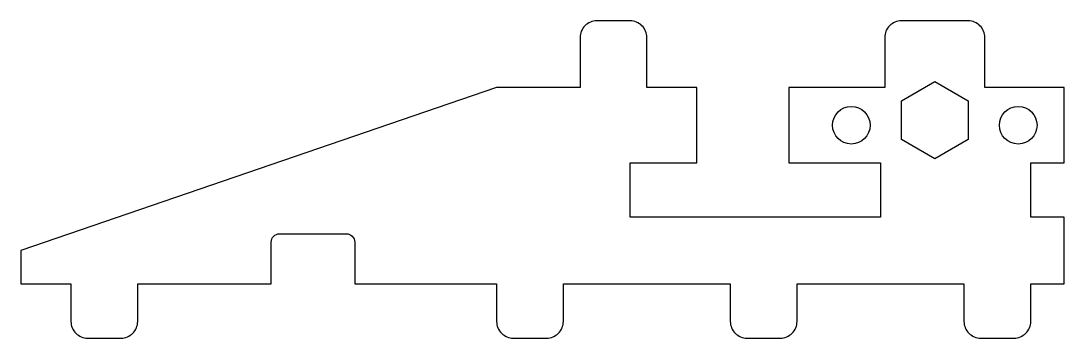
# Model space of a CAD drawing. Header units: millimetres. Extents: x 0 to 125, y -7 to 32.
import ezdxf

# ---------------------------------------------------------------- set-up
doc = ezdxf.new("R2010")
doc.units = ezdxf.units.MM

msp = doc.modelspace()

# ---------------------------------------------------------------- linework, layer by layer
msp.add_lwpolyline([(40, 5), (40, 0), (57, 0), (57, -4.5, 0.414214), (59, -6.5), (63, -6.5, 0.414214), (65, -4.5), (65, 0), (85, 0), (85, -4.5, 0.414214), (87, -6.5), (91, -6.5, 0.414214), (93, -4.5), (93, 0), (113, 0), (113, -4.5, 0.414214), (115, -6.5), (119, -6.5, 0.414214), (121, -4.5), (121, 0), (125, 0), (125, 8), (121, 8), (121, 14.5), (125, 14.5), (125, 23.5), (115.5, 23.5), (115.5, 29.5, 0.414214), (113.5, 31.5), (105.5, 31.5, 0.414214), (103.5, 29.5), (103.5, 23.5), (92, 23.5), (92, 14.5), (103, 14.5), (103, 8), (73, 8), (73, 14.5), (81, 14.5), (81, 23.5), (75, 23.5), (75, 29.5, 0.414214), (73, 31.5), (69, 31.5, 0.414214), (67, 29.5), (67, 23.5), (57, 23.5), (0, 4), (0, 0), (6, 0), (6, -4.5, 0.414214), (8, -6.5), (12, -6.5, 0.414214), (14, -4.5), (14, 0), (30, 0), (30, 5, -0.414214), (31, 6), (39, 6, -0.414214)], format="xyb", close=True)
msp.add_lwpolyline([(113.5, 17.29), (109.5, 14.98), (105.5, 17.29), (105.5, 21.91), (109.5, 24.22), (113.5, 21.91)], close=True)
for centre in [(99.5, 19), (119.5, 19)]:
    msp.add_circle(centre, 2.25)

doc.saveas('drawing.dxf')
